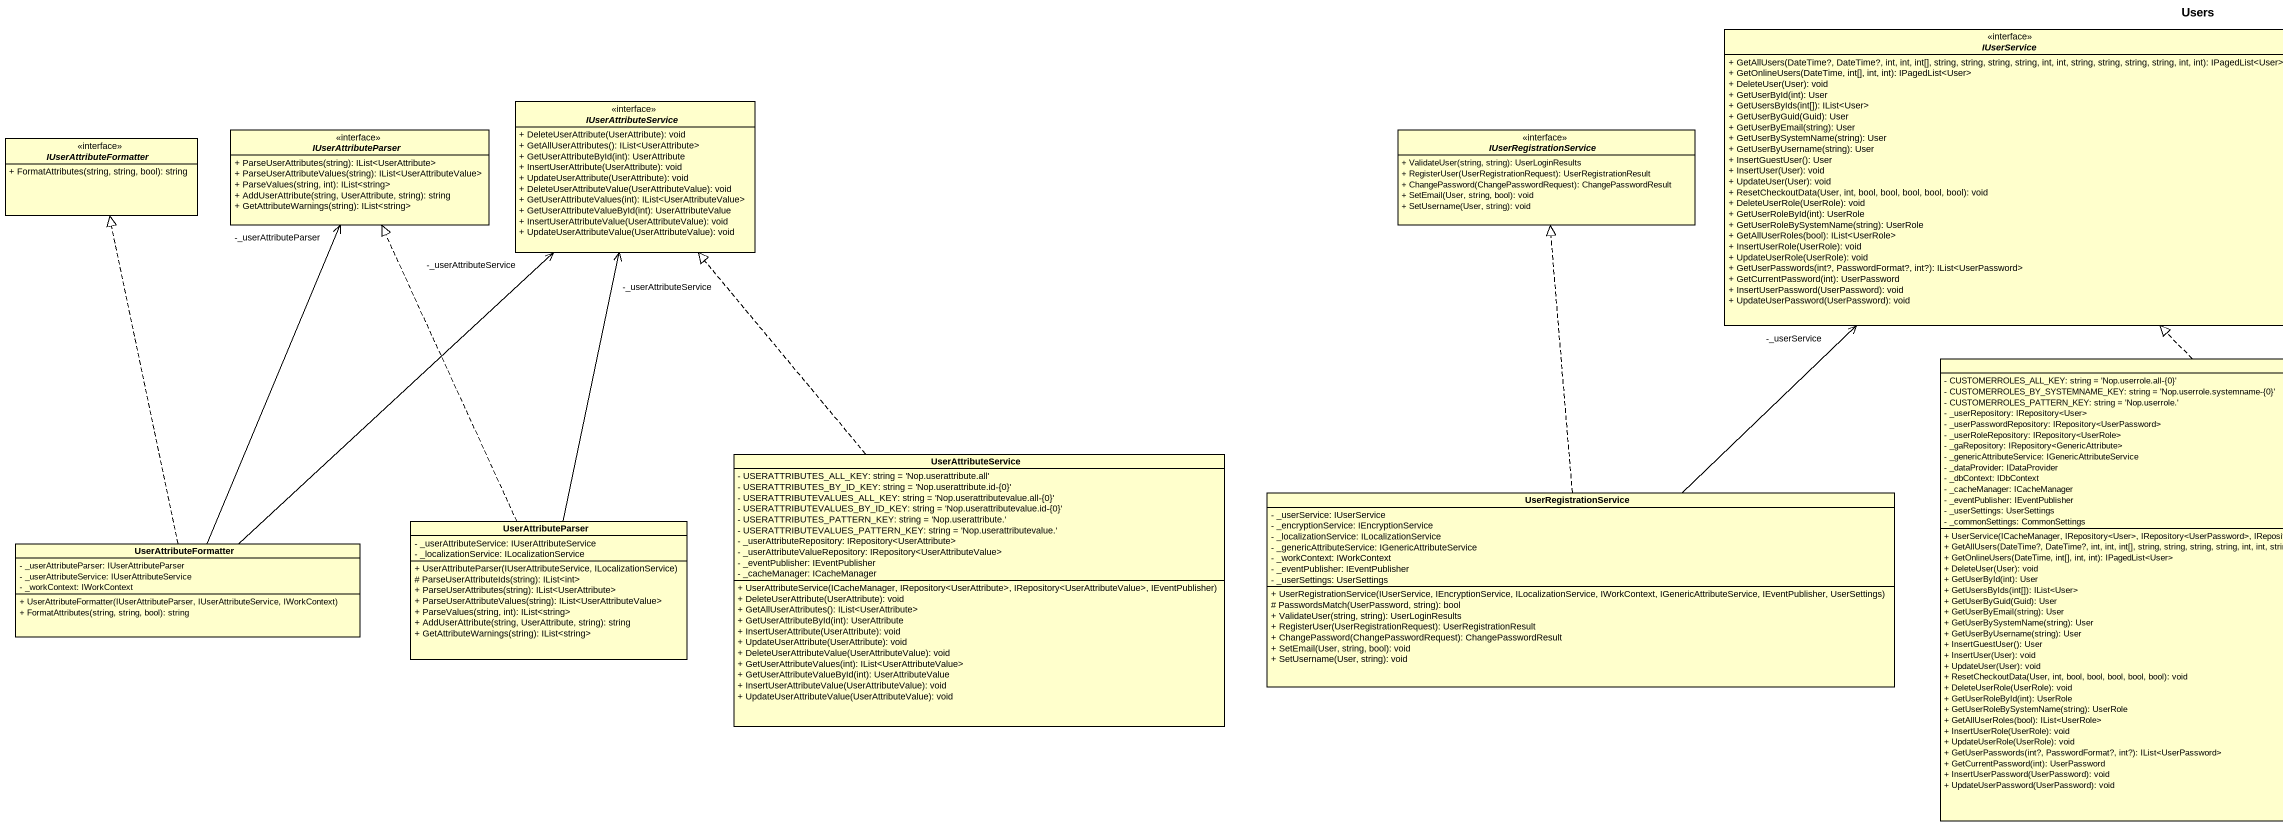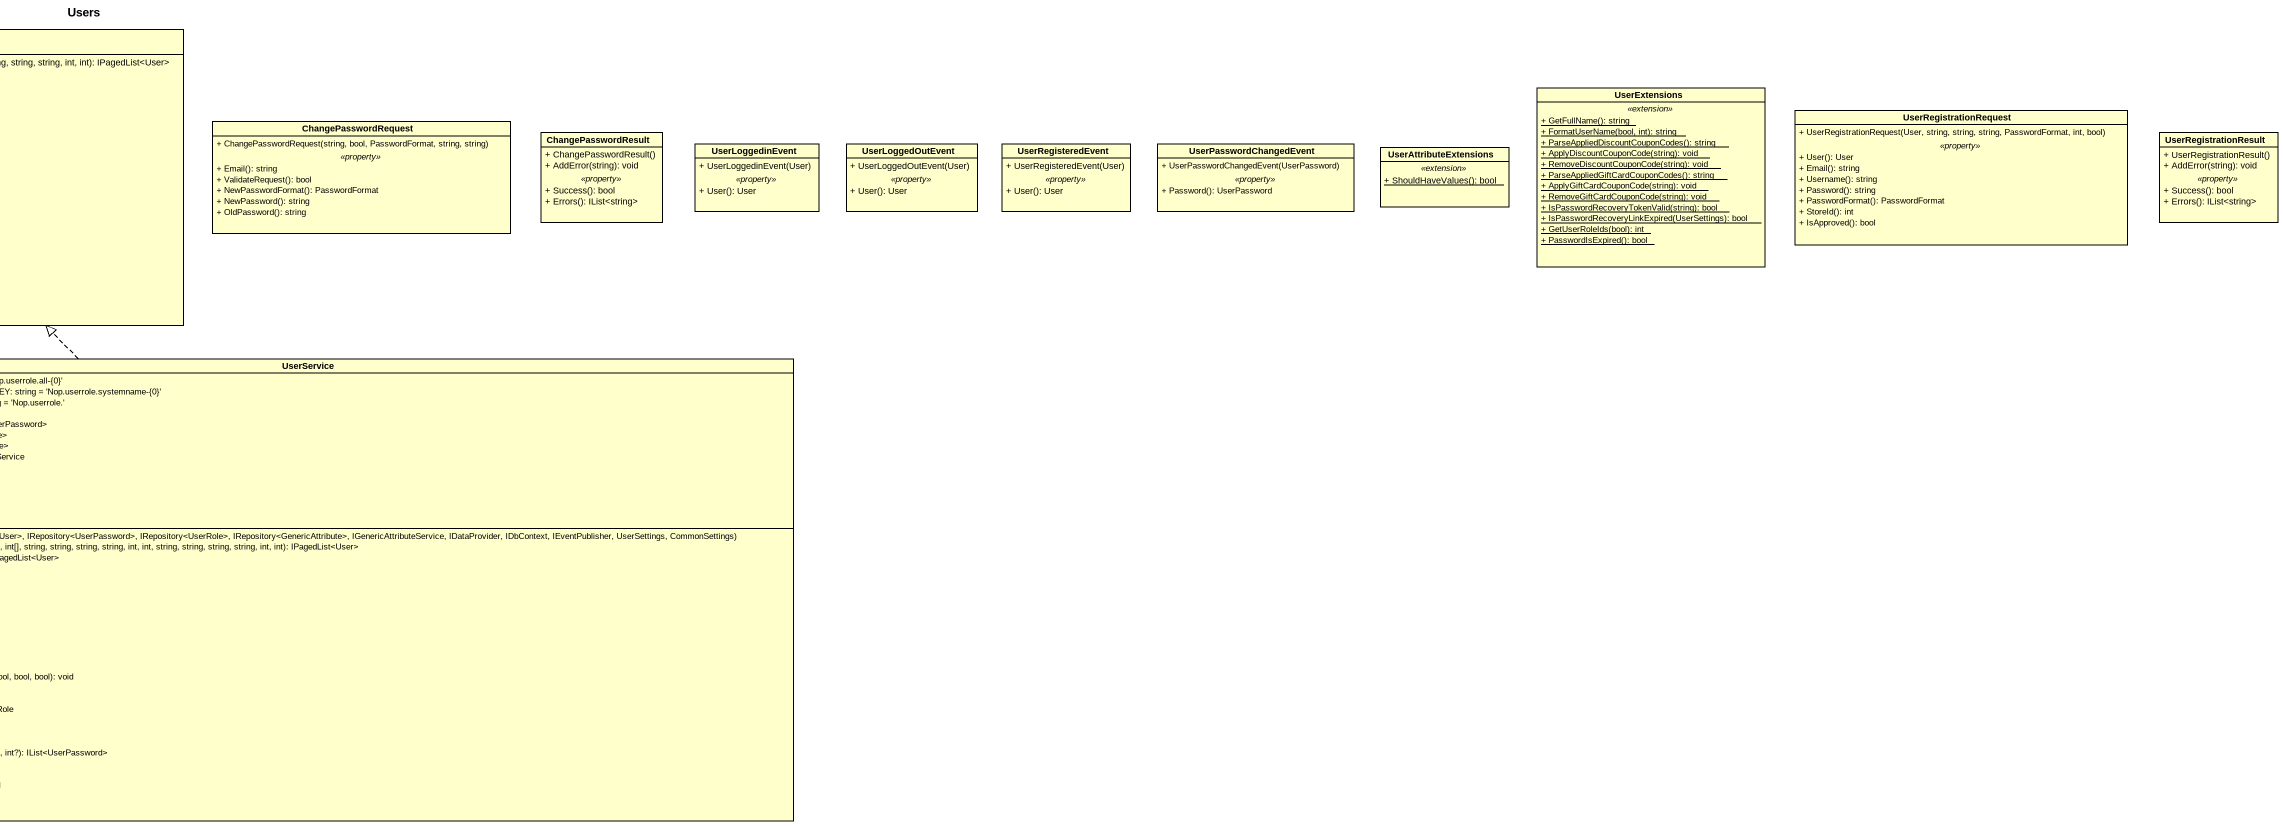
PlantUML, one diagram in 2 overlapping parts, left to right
@startuml
title Users
hide circle
hide empty members
skinparam classAttributeIconSize 0
interface IUserService {
  + GetAllUsers(DateTime?, DateTime?, int, int, int[], string, string, string, string, int, int, string, string, string, string, int, int): IPagedList<User>
  + GetOnlineUsers(DateTime, int[], int, int): IPagedList<User>
  + DeleteUser(User): void
  + GetUserById(int): User
  + GetUsersByIds(int[]): IList<User>
  + GetUserByGuid(Guid): User
  + GetUserByEmail(string): User
  + GetUserBySystemName(string): User
  + GetUserByUsername(string): User
  + InsertGuestUser(): User
  + InsertUser(User): void
  + UpdateUser(User): void
  + ResetCheckoutData(User, int, bool, bool, bool, bool, bool): void
  + DeleteUserRole(UserRole): void
  + GetUserRoleById(int): UserRole
  + GetUserRoleBySystemName(string): UserRole
  + GetAllUserRoles(bool): IList<UserRole>
  + InsertUserRole(UserRole): void
  + UpdateUserRole(UserRole): void
  + GetUserPasswords(int?, PasswordFormat?, int?): IList<UserPassword>
  + GetCurrentPassword(int): UserPassword
  + InsertUserPassword(UserPassword): void
  + UpdateUserPassword(UserPassword): void
}
interface IUserAttributeService {
  + DeleteUserAttribute(UserAttribute): void
  + GetAllUserAttributes(): IList<UserAttribute>
  + GetUserAttributeById(int): UserAttribute
  + InsertUserAttribute(UserAttribute): void
  + UpdateUserAttribute(UserAttribute): void
  + DeleteUserAttributeValue(UserAttributeValue): void
  + GetUserAttributeValues(int): IList<UserAttributeValue>
  + GetUserAttributeValueById(int): UserAttributeValue
  + InsertUserAttributeValue(UserAttributeValue): void
  + UpdateUserAttributeValue(UserAttributeValue): void
}
class UserExtensions {
  .. <<extension>> ..
  {static} + GetFullName(): string
  {static} + FormatUserName(bool, int): string
  {static} + ParseAppliedDiscountCouponCodes(): string
  {static} + ApplyDiscountCouponCode(string): void
  {static} + RemoveDiscountCouponCode(string): void
  {static} + ParseAppliedGiftCardCouponCodes(): string
  {static} + ApplyGiftCardCouponCode(string): void
  {static} + RemoveGiftCardCouponCode(string): void
  {static} + IsPasswordRecoveryTokenValid(string): bool
  {static} + IsPasswordRecoveryLinkExpired(UserSettings): bool
  {static} + GetUserRoleIds(bool): int
  {static} + PasswordIsExpired(): bool
}
interface IUserAttributeFormatter {
  + FormatAttributes(string, string, bool): string
}
interface IUserAttributeParser {
  + ParseUserAttributes(string): IList<UserAttribute>
  + ParseUserAttributeValues(string): IList<UserAttributeValue>
  + ParseValues(string, int): IList<string>
  + AddUserAttribute(string, UserAttribute, string): string
  + GetAttributeWarnings(string): IList<string>
}
interface IUserRegistrationService {
  + ValidateUser(string, string): UserLoginResults
  + RegisterUser(UserRegistrationRequest): UserRegistrationResult
  + ChangePassword(ChangePasswordRequest): ChangePasswordResult
  + SetEmail(User, string, bool): void
  + SetUsername(User, string): void
}
class ChangePasswordRequest {
  + ChangePasswordRequest(string, bool, PasswordFormat, string, string)
  .. <<property>> ..
  + Email(): string
  + ValidateRequest(): bool
  + NewPasswordFormat(): PasswordFormat
  + NewPassword(): string
  + OldPassword(): string
}
class ChangePasswordResult {
  + ChangePasswordResult()
  + AddError(string): void
  .. <<property>> ..
  + Success(): bool
  + Errors(): IList<string>
}
class UserRegistrationRequest {
  + UserRegistrationRequest(User, string, string, string, PasswordFormat, int, bool)
  .. <<property>> ..
  + User(): User
  + Email(): string
  + Username(): string
  + Password(): string
  + PasswordFormat(): PasswordFormat
  + StoreId(): int
  + IsApproved(): bool
}
class UserRegistrationResult {
  + UserRegistrationResult()
  + AddError(string): void
  .. <<property>> ..
  + Success(): bool
  + Errors(): IList<string>
}
class UserLoggedinEvent {
  + UserLoggedinEvent(User)
  .. <<property>> ..
  + User(): User
}
class UserLoggedOutEvent {
  + UserLoggedOutEvent(User)
  .. <<property>> ..
  + User(): User
}
class UserRegisteredEvent {
  + UserRegisteredEvent(User)
  .. <<property>> ..
  + User(): User
}
class UserPasswordChangedEvent {
  + UserPasswordChangedEvent(UserPassword)
  .. <<property>> ..
  + Password(): UserPassword
}
class UserAttributeExtensions {
  .. <<extension>> ..
  {static} + ShouldHaveValues(): bool
}
class UserService {
  - CUSTOMERROLES_ALL_KEY: string = 'Nop.userrole.all-{0}'
  - CUSTOMERROLES_BY_SYSTEMNAME_KEY: string = 'Nop.userrole.systemname-{0}'
  - CUSTOMERROLES_PATTERN_KEY: string = 'Nop.userrole.'
  - _userRepository: IRepository<User>
  - _userPasswordRepository: IRepository<UserPassword>
  - _userRoleRepository: IRepository<UserRole>
  - _gaRepository: IRepository<GenericAttribute>
  - _genericAttributeService: IGenericAttributeService
  - _dataProvider: IDataProvider
  - _dbContext: IDbContext
  - _cacheManager: ICacheManager
  - _eventPublisher: IEventPublisher
  - _userSettings: UserSettings
  - _commonSettings: CommonSettings
  + UserService(ICacheManager, IRepository<User>, IRepository<UserPassword>, IRepository<UserRole>, IRepository<GenericAttribute>, IGenericAttributeService, IDataProvider, IDbContext, IEventPublisher, UserSettings, CommonSettings)
  + GetAllUsers(DateTime?, DateTime?, int, int, int[], string, string, string, string, int, int, string, string, string, string, int, int): IPagedList<User>
  + GetOnlineUsers(DateTime, int[], int, int): IPagedList<User>
  + DeleteUser(User): void
  + GetUserById(int): User
  + GetUsersByIds(int[]): IList<User>
  + GetUserByGuid(Guid): User
  + GetUserByEmail(string): User
  + GetUserBySystemName(string): User
  + GetUserByUsername(string): User
  + InsertGuestUser(): User
  + InsertUser(User): void
  + UpdateUser(User): void
  + ResetCheckoutData(User, int, bool, bool, bool, bool, bool): void
  + DeleteUserRole(UserRole): void
  + GetUserRoleById(int): UserRole
  + GetUserRoleBySystemName(string): UserRole
  + GetAllUserRoles(bool): IList<UserRole>
  + InsertUserRole(UserRole): void
  + UpdateUserRole(UserRole): void
  + GetUserPasswords(int?, PasswordFormat?, int?): IList<UserPassword>
  + GetCurrentPassword(int): UserPassword
  + InsertUserPassword(UserPassword): void
  + UpdateUserPassword(UserPassword): void
}
class UserAttributeService {
  - USERATTRIBUTES_ALL_KEY: string = 'Nop.userattribute.all'
  - USERATTRIBUTES_BY_ID_KEY: string = 'Nop.userattribute.id-{0}'
  - USERATTRIBUTEVALUES_ALL_KEY: string = 'Nop.userattributevalue.all-{0}'
  - USERATTRIBUTEVALUES_BY_ID_KEY: string = 'Nop.userattributevalue.id-{0}'
  - USERATTRIBUTES_PATTERN_KEY: string = 'Nop.userattribute.'
  - USERATTRIBUTEVALUES_PATTERN_KEY: string = 'Nop.userattributevalue.'
  - _userAttributeRepository: IRepository<UserAttribute>
  - _userAttributeValueRepository: IRepository<UserAttributeValue>
  - _eventPublisher: IEventPublisher
  - _cacheManager: ICacheManager
  + UserAttributeService(ICacheManager, IRepository<UserAttribute>, IRepository<UserAttributeValue>, IEventPublisher)
  + DeleteUserAttribute(UserAttribute): void
  + GetAllUserAttributes(): IList<UserAttribute>
  + GetUserAttributeById(int): UserAttribute
  + InsertUserAttribute(UserAttribute): void
  + UpdateUserAttribute(UserAttribute): void
  + DeleteUserAttributeValue(UserAttributeValue): void
  + GetUserAttributeValues(int): IList<UserAttributeValue>
  + GetUserAttributeValueById(int): UserAttributeValue
  + InsertUserAttributeValue(UserAttributeValue): void
  + UpdateUserAttributeValue(UserAttributeValue): void
}
class UserAttributeParser {
  - _userAttributeService: IUserAttributeService
  - _localizationService: ILocalizationService
  + UserAttributeParser(IUserAttributeService, ILocalizationService)
  # ParseUserAttributeIds(string): IList<int>
  + ParseUserAttributes(string): IList<UserAttribute>
  + ParseUserAttributeValues(string): IList<UserAttributeValue>
  + ParseValues(string, int): IList<string>
  + AddUserAttribute(string, UserAttribute, string): string
  + GetAttributeWarnings(string): IList<string>
}
class UserRegistrationService {
  - _userService: IUserService
  - _encryptionService: IEncryptionService
  - _localizationService: ILocalizationService
  - _genericAttributeService: IGenericAttributeService
  - _workContext: IWorkContext
  - _eventPublisher: IEventPublisher
  - _userSettings: UserSettings
  + UserRegistrationService(IUserService, IEncryptionService, ILocalizationService, IWorkContext, IGenericAttributeService, IEventPublisher, UserSettings)
  # PasswordsMatch(UserPassword, string): bool
  + ValidateUser(string, string): UserLoginResults
  + RegisterUser(UserRegistrationRequest): UserRegistrationResult
  + ChangePassword(ChangePasswordRequest): ChangePasswordResult
  + SetEmail(User, string, bool): void
  + SetUsername(User, string): void
}
class UserAttributeFormatter {
  - _userAttributeParser: IUserAttributeParser
  - _userAttributeService: IUserAttributeService
  - _workContext: IWorkContext
  + UserAttributeFormatter(IUserAttributeParser, IUserAttributeService, IWorkContext)
  + FormatAttributes(string, string, bool): string
}
UserService .up.|> IUserService
UserAttributeService .up.|> IUserAttributeService
UserAttributeParser -up-> "-_userAttributeService" IUserAttributeService
UserAttributeParser .up.|> IUserAttributeParser
UserRegistrationService -up-> "-_userService" IUserService
UserRegistrationService .up.|> IUserRegistrationService
UserAttributeFormatter -up-> "-_userAttributeService" IUserAttributeService
UserAttributeFormatter .up.|> IUserAttributeFormatter
UserAttributeFormatter -up-> "-_userAttributeParser" IUserAttributeParser
@enduml
